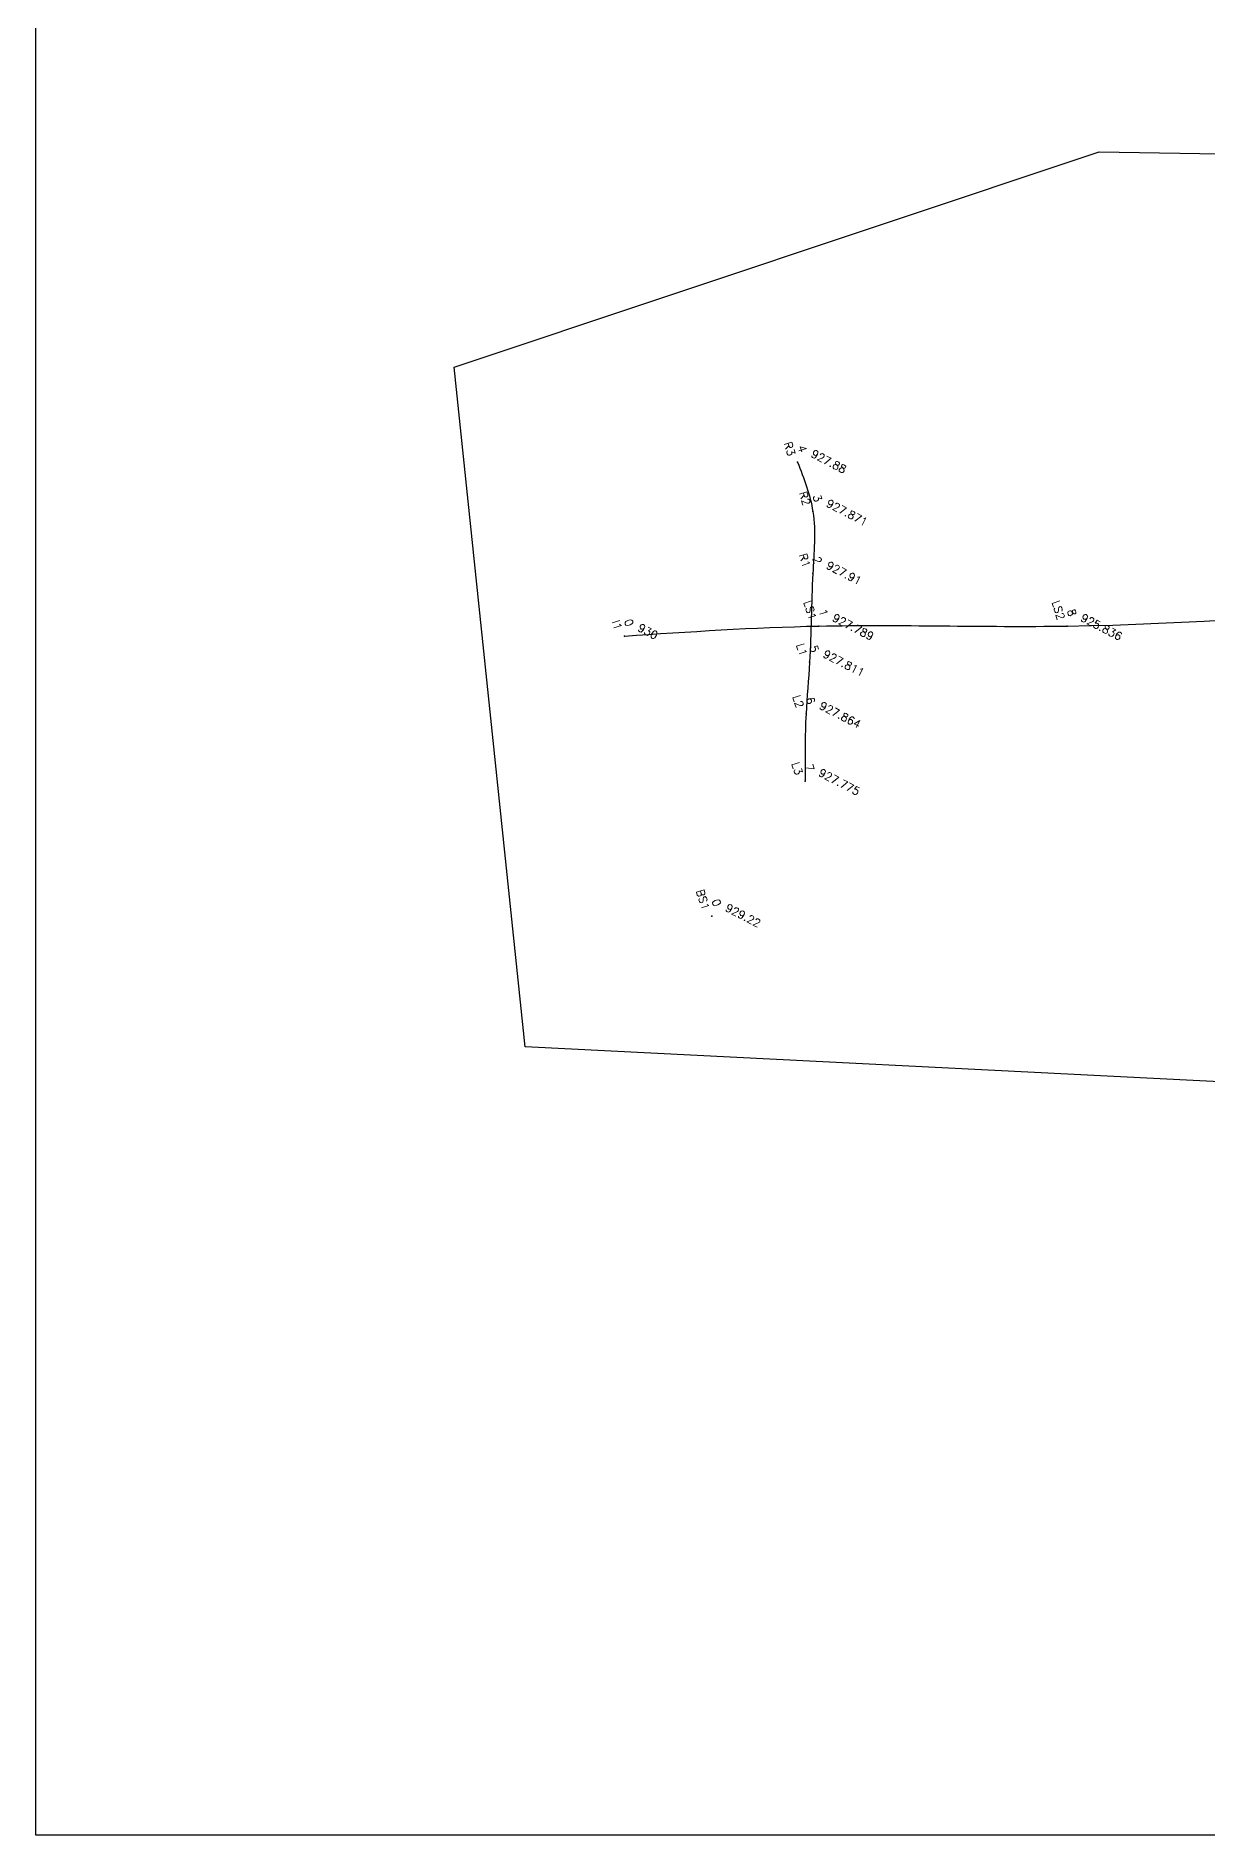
# Model space of a CAD drawing. Header units: millimetres. Extents: x 824502 to 1498685, y 1474633 to 1481826.
# Drawn here: x 1494657 to 1495129, y 1477989 to 1478714 of the extents above; entities that cross this region are included whole.
import ezdxf
from ezdxf.enums import TextEntityAlignment as Align

# ---------------------------------------------------------------- set-up
doc = ezdxf.new("R2010")
doc.units = ezdxf.units.MM
for name, color, linetype in [('Boundary', 6, 'Continuous'), ('Points', 7, 'Continuous'), ('Points-ELV', 6, 'Continuous'), ('Points-NUM', 4, 'Continuous'), ('Points-TXT', 3, 'Continuous')]:
    doc.layers.add(name, color=color, linetype=linetype)
doc.styles.add('ROMANS', font='romans.shx')

# ---------------------------------------------------------------- blocks, each defined once
blk = doc.blocks.new('POINTS')
at = {"layer": 'Points'}
blk.add_line((0, 0), (0, 0), dxfattribs=at)
blk.add_point((0, 0), dxfattribs=at)
at = {"layer": 'Points-ELV', "style": 'ROMANS'}
blk.add_attdef('ELEV', text='', height=1, rotation=45, dxfattribs=at).set_placement((0, 0), align=Align.BOTTOM_LEFT)
at = {"layer": 'Points-NUM', "style": 'ROMANS'}
blk.add_attdef('PTNUM', text='', height=1, dxfattribs=at).set_placement((0, 0), align=Align.BOTTOM_RIGHT)
at = {"layer": 'Points-TXT', "style": 'ROMANS'}
blk.add_attdef('DESC', text='', height=1, dxfattribs=at).set_placement((0, 0), align=Align.BOTTOM_RIGHT)

msp = doc.modelspace()

# ---------------------------------------------------------------- linework, layer by layer
at = {"color": 0}
msp.add_lwpolyline([(1494656.996, 1478975.107), (1496823.552, 1478975.107), (1496823.552, 1477988.737), (1494656.996, 1477988.737)], close=True, dxfattribs=at)
for points in [[(1494894.272, 1478472.394, 12010.774), (1494972.724, 1478476.438, 11982.219), (1495072.859, 1478476.426, 11956.996), (1495368.148, 1478491.918, 11913.086), (1495507.247, 1478493.858, 11875.155), (1495683.505, 1478518.948, 11820.59), (1495806.752, 1478478.688, 11807.96), (1496023.66, 1478486.447, 11798.725), (1496129.908, 1478446.309, 11802.91), (1496228.815, 1478520.003, 11813.9), (1496425.884, 1478542.724, 11915.966), (1496587.973, 1478573.166, 11985.357)], [(1494964.137, 1478542.575, 11983.394), (1494970.273, 1478522.586, 11983.278), (1494970.249, 1478497.573, 11983.782), (1494968.963, 1478461.825, 11982.503), (1494967.517, 1478440.967, 11983.188), (1494967.136, 1478413.917, 11982.038)]]:
    msp.add_spline(points, degree=3)
at = {"layer": 'Boundary'}
msp.add_polyline3d([(1496619.238, 1478702.343, 0), (1496678.62, 1478452.456, 0), (1496338.921, 1478405.251, 0), (1496198.483, 1478297.292, 0), (1495979.235, 1478289.151, 0), (1495731.873, 1478282.827, 0), (1495357.075, 1478305.02, 0), (1495142.369, 1478292.194, 0), (1494854.276, 1478306.666, 0), (1494825.664, 1478580.806, 0), (1495085.779, 1478667.703, 0), (1495784.592, 1478656.118, 0), (1496122.803, 1478648.232, 0), (1496619.282, 1478702.327, 0)], dxfattribs=at)

# ---------------------------------------------------------------- block references
at = {"layer": 'Points', "linetype": 'Continuous'}
ref = msp.add_blockref('POINTS', (1494964.137, 1478542.575, 11983.394), dxfattribs=dict(at, xscale=12.91481050348951, yscale=12.91481050348951, zscale=12.91481050348951, rotation=287.5583941117993))
ref.add_attrib('PTNUM', '4', dxfattribs={"layer": 'Points-NUM', "height": 3.229, "rotation": 287.558394, "style": 'ROMANS'}).set_placement((1494963.933, 1478545.897, 11983.394), align=Align.BOTTOM_RIGHT)
ref.add_attrib('DESC', 'R3', dxfattribs={"layer": 'Points-TXT', "height": 3.2287, "rotation": 287.558394, "style": 'ROMANS'}).set_placement((1494959.315, 1478544.436, 11983.394), align=Align.BOTTOM_RIGHT)
ref.add_attrib('ELEV', '927.88', dxfattribs={"layer": 'Points-ELV', "height": 3.2287, "rotation": 332.558394, "style": 'ROMANS'}).set_placement((1494968.755, 1478544.036, 11983.394), align=Align.BOTTOM_LEFT)
ref = msp.add_blockref('POINTS', (1494964.137, 1478542.575, 11983.394), dxfattribs=dict(at, xscale=12.91481050348951, yscale=12.91481050348951, zscale=12.91481050348951, rotation=287.5583941117993))
ref.add_attrib('PTNUM', '4', dxfattribs={"layer": 'Points-NUM', "height": 3.229, "rotation": 287.558394, "style": 'ROMANS'}).set_placement((1494963.933, 1478545.897, 11983.394), align=Align.BOTTOM_RIGHT)
ref.add_attrib('DESC', 'R3', dxfattribs={"layer": 'Points-TXT', "height": 3.2287, "rotation": 287.558394, "style": 'ROMANS'}).set_placement((1494959.315, 1478544.436, 11983.394), align=Align.BOTTOM_RIGHT)
ref.add_attrib('ELEV', '927.88', dxfattribs={"layer": 'Points-ELV', "height": 3.2287, "rotation": 332.558394, "style": 'ROMANS'}).set_placement((1494968.755, 1478544.036, 11983.394), align=Align.BOTTOM_LEFT)
ref = msp.add_blockref('POINTS', (1494970.273, 1478522.586, 11983.278), dxfattribs=dict(at, xscale=12.91481050348951, yscale=12.91481050348951, zscale=12.91481050348951, rotation=287.5583941117993))
ref.add_attrib('PTNUM', '3', dxfattribs={"layer": 'Points-NUM', "height": 3.229, "rotation": 287.558394, "style": 'ROMANS'}).set_placement((1494970.068, 1478525.908, 11983.278), align=Align.BOTTOM_RIGHT)
ref.add_attrib('DESC', 'R2', dxfattribs={"layer": 'Points-TXT', "height": 3.2287, "rotation": 287.558394, "style": 'ROMANS'}).set_placement((1494965.451, 1478524.447, 11983.278), align=Align.BOTTOM_RIGHT)
ref.add_attrib('ELEV', '927.871', dxfattribs={"layer": 'Points-ELV', "height": 3.2287, "rotation": 332.558394, "style": 'ROMANS'}).set_placement((1494974.89, 1478524.047, 11983.278), align=Align.BOTTOM_LEFT)
ref = msp.add_blockref('POINTS', (1494970.273, 1478522.586, 11983.278), dxfattribs=dict(at, xscale=12.91481050348951, yscale=12.91481050348951, zscale=12.91481050348951, rotation=287.5583941117993))
ref.add_attrib('PTNUM', '3', dxfattribs={"layer": 'Points-NUM', "height": 3.229, "rotation": 287.558394, "style": 'ROMANS'}).set_placement((1494970.068, 1478525.908, 11983.278), align=Align.BOTTOM_RIGHT)
ref.add_attrib('DESC', 'R2', dxfattribs={"layer": 'Points-TXT', "height": 3.2287, "rotation": 287.558394, "style": 'ROMANS'}).set_placement((1494965.451, 1478524.447, 11983.278), align=Align.BOTTOM_RIGHT)
ref.add_attrib('ELEV', '927.871', dxfattribs={"layer": 'Points-ELV', "height": 3.2287, "rotation": 332.558394, "style": 'ROMANS'}).set_placement((1494974.89, 1478524.047, 11983.278), align=Align.BOTTOM_LEFT)
ref = msp.add_blockref('POINTS', (1494970.249, 1478497.573, 11983.782), dxfattribs=dict(at, xscale=12.91481050348951, yscale=12.91481050348951, zscale=12.91481050348951, rotation=287.5583941117993))
ref.add_attrib('PTNUM', '2', dxfattribs={"layer": 'Points-NUM', "height": 3.229, "rotation": 287.558394, "style": 'ROMANS'}).set_placement((1494970.045, 1478500.895, 11983.782), align=Align.BOTTOM_RIGHT)
ref.add_attrib('DESC', 'R1', dxfattribs={"layer": 'Points-TXT', "height": 3.2287, "rotation": 287.558394, "style": 'ROMANS'}).set_placement((1494965.428, 1478499.434, 11983.782), align=Align.BOTTOM_RIGHT)
ref.add_attrib('ELEV', '927.91', dxfattribs={"layer": 'Points-ELV', "height": 3.2287, "rotation": 332.558394, "style": 'ROMANS'}).set_placement((1494974.867, 1478499.034, 11983.782), align=Align.BOTTOM_LEFT)
ref = msp.add_blockref('POINTS', (1494970.249, 1478497.573, 11983.782), dxfattribs=dict(at, xscale=12.91481050348951, yscale=12.91481050348951, zscale=12.91481050348951, rotation=287.5583941117993))
ref.add_attrib('PTNUM', '2', dxfattribs={"layer": 'Points-NUM', "height": 3.229, "rotation": 287.558394, "style": 'ROMANS'}).set_placement((1494970.045, 1478500.895, 11983.782), align=Align.BOTTOM_RIGHT)
ref.add_attrib('DESC', 'R1', dxfattribs={"layer": 'Points-TXT', "height": 3.2287, "rotation": 287.558394, "style": 'ROMANS'}).set_placement((1494965.428, 1478499.434, 11983.782), align=Align.BOTTOM_RIGHT)
ref.add_attrib('ELEV', '927.91', dxfattribs={"layer": 'Points-ELV', "height": 3.2287, "rotation": 332.558394, "style": 'ROMANS'}).set_placement((1494974.867, 1478499.034, 11983.782), align=Align.BOTTOM_LEFT)
ref = msp.add_blockref('POINTS', (1494972.724, 1478476.438, 11982.219), dxfattribs=dict(at, xscale=12.91481050348951, yscale=12.91481050348951, zscale=12.91481050348951, rotation=287.5583941117993))
ref.add_attrib('PTNUM', '1', dxfattribs={"layer": 'Points-NUM', "height": 3.229, "rotation": 287.558394, "style": 'ROMANS'}).set_placement((1494972.519, 1478479.76, 11982.219), align=Align.BOTTOM_RIGHT)
ref.add_attrib('DESC', 'LS1', dxfattribs={"layer": 'Points-TXT', "height": 3.2287, "rotation": 287.558394, "style": 'ROMANS'}).set_placement((1494967.902, 1478478.299, 11982.219), align=Align.BOTTOM_RIGHT)
ref.add_attrib('ELEV', '927.789', dxfattribs={"layer": 'Points-ELV', "height": 3.2287, "rotation": 332.558394, "style": 'ROMANS'}).set_placement((1494977.341, 1478477.9, 11982.219), align=Align.BOTTOM_LEFT)
ref = msp.add_blockref('POINTS', (1494972.724, 1478476.438, 11982.219), dxfattribs=dict(at, xscale=12.91481050348951, yscale=12.91481050348951, zscale=12.91481050348951, rotation=287.5583941117993))
ref.add_attrib('PTNUM', '1', dxfattribs={"layer": 'Points-NUM', "height": 3.229, "rotation": 287.558394, "style": 'ROMANS'}).set_placement((1494972.519, 1478479.76, 11982.219), align=Align.BOTTOM_RIGHT)
ref.add_attrib('DESC', 'LS1', dxfattribs={"layer": 'Points-TXT', "height": 3.2287, "rotation": 287.558394, "style": 'ROMANS'}).set_placement((1494967.902, 1478478.299, 11982.219), align=Align.BOTTOM_RIGHT)
ref.add_attrib('ELEV', '927.789', dxfattribs={"layer": 'Points-ELV', "height": 3.2287, "rotation": 332.558394, "style": 'ROMANS'}).set_placement((1494977.341, 1478477.9, 11982.219), align=Align.BOTTOM_LEFT)
ref = msp.add_blockref('POINTS', (1495072.859, 1478476.426, 11956.996), dxfattribs=dict(at, xscale=12.91481050348951, yscale=12.91481050348951, zscale=12.91481050348951, rotation=287.5583941117993))
ref.add_attrib('PTNUM', '8', dxfattribs={"layer": 'Points-NUM', "height": 3.229, "rotation": 287.558394, "style": 'ROMANS'}).set_placement((1495072.655, 1478479.748, 11956.996), align=Align.BOTTOM_RIGHT)
ref.add_attrib('DESC', 'LS2', dxfattribs={"layer": 'Points-TXT', "height": 3.2287, "rotation": 287.558394, "style": 'ROMANS'}).set_placement((1495068.037, 1478478.287, 11956.996), align=Align.BOTTOM_RIGHT)
ref.add_attrib('ELEV', '925.836', dxfattribs={"layer": 'Points-ELV', "height": 3.2287, "rotation": 332.558394, "style": 'ROMANS'}).set_placement((1495077.477, 1478477.887, 11956.996), align=Align.BOTTOM_LEFT)
ref = msp.add_blockref('POINTS', (1495072.859, 1478476.426, 11956.996), dxfattribs=dict(at, xscale=12.91481050348951, yscale=12.91481050348951, zscale=12.91481050348951, rotation=287.5583941117993))
ref.add_attrib('PTNUM', '8', dxfattribs={"layer": 'Points-NUM', "height": 3.229, "rotation": 287.558394, "style": 'ROMANS'}).set_placement((1495072.655, 1478479.748, 11956.996), align=Align.BOTTOM_RIGHT)
ref.add_attrib('DESC', 'LS2', dxfattribs={"layer": 'Points-TXT', "height": 3.2287, "rotation": 287.558394, "style": 'ROMANS'}).set_placement((1495068.037, 1478478.287, 11956.996), align=Align.BOTTOM_RIGHT)
ref.add_attrib('ELEV', '925.836', dxfattribs={"layer": 'Points-ELV', "height": 3.2287, "rotation": 332.558394, "style": 'ROMANS'}).set_placement((1495077.477, 1478477.887, 11956.996), align=Align.BOTTOM_LEFT)
ref = msp.add_blockref('POINTS', (1494894.272, 1478472.394, 12010.774), dxfattribs=dict(at, xscale=12.91481050348951, yscale=12.91481050348951, zscale=12.91481050348951, rotation=287.5583941117993))
ref.add_attrib('PTNUM', '0', dxfattribs={"layer": 'Points-NUM', "height": 3.229, "rotation": 287.558394, "style": 'ROMANS'}).set_placement((1494894.068, 1478475.716, 12010.774), align=Align.BOTTOM_RIGHT)
ref.add_attrib('DESC', 'I1', dxfattribs={"layer": 'Points-TXT', "height": 3.2287, "rotation": 287.558394, "style": 'ROMANS'}).set_placement((1494889.45, 1478474.255, 12010.774), align=Align.BOTTOM_RIGHT)
ref.add_attrib('ELEV', '930', dxfattribs={"layer": 'Points-ELV', "height": 3.2287, "rotation": 332.558394, "style": 'ROMANS'}).set_placement((1494898.89, 1478473.855, 12010.774), align=Align.BOTTOM_LEFT)
ref = msp.add_blockref('POINTS', (1494894.272, 1478472.394, 12010.774), dxfattribs=dict(at, xscale=12.91481050348951, yscale=12.91481050348951, zscale=12.91481050348951, rotation=287.5583941117993))
ref.add_attrib('PTNUM', '0', dxfattribs={"layer": 'Points-NUM', "height": 3.229, "rotation": 287.558394, "style": 'ROMANS'}).set_placement((1494894.068, 1478475.716, 12010.774), align=Align.BOTTOM_RIGHT)
ref.add_attrib('DESC', 'I1', dxfattribs={"layer": 'Points-TXT', "height": 3.2287, "rotation": 287.558394, "style": 'ROMANS'}).set_placement((1494889.45, 1478474.255, 12010.774), align=Align.BOTTOM_RIGHT)
ref.add_attrib('ELEV', '930', dxfattribs={"layer": 'Points-ELV', "height": 3.2287, "rotation": 332.558394, "style": 'ROMANS'}).set_placement((1494898.89, 1478473.855, 12010.774), align=Align.BOTTOM_LEFT)
ref = msp.add_blockref('POINTS', (1494968.963, 1478461.825, 11982.503), dxfattribs=dict(at, xscale=12.91481050348951, yscale=12.91481050348951, zscale=12.91481050348951, rotation=287.5583941117993))
ref.add_attrib('PTNUM', '5', dxfattribs={"layer": 'Points-NUM', "height": 3.229, "rotation": 287.558394, "style": 'ROMANS'}).set_placement((1494968.759, 1478465.146, 11982.503), align=Align.BOTTOM_RIGHT)
ref.add_attrib('DESC', 'L1', dxfattribs={"layer": 'Points-TXT', "height": 3.2287, "rotation": 287.558394, "style": 'ROMANS'}).set_placement((1494964.141, 1478463.685, 11982.503), align=Align.BOTTOM_RIGHT)
ref.add_attrib('ELEV', '927.811', dxfattribs={"layer": 'Points-ELV', "height": 3.2287, "rotation": 332.558394, "style": 'ROMANS'}).set_placement((1494973.581, 1478463.286, 11982.503), align=Align.BOTTOM_LEFT)
ref = msp.add_blockref('POINTS', (1494968.963, 1478461.825, 11982.503), dxfattribs=dict(at, xscale=12.91481050348951, yscale=12.91481050348951, zscale=12.91481050348951, rotation=287.5583941117993))
ref.add_attrib('PTNUM', '5', dxfattribs={"layer": 'Points-NUM', "height": 3.229, "rotation": 287.558394, "style": 'ROMANS'}).set_placement((1494968.759, 1478465.146, 11982.503), align=Align.BOTTOM_RIGHT)
ref.add_attrib('DESC', 'L1', dxfattribs={"layer": 'Points-TXT', "height": 3.2287, "rotation": 287.558394, "style": 'ROMANS'}).set_placement((1494964.141, 1478463.685, 11982.503), align=Align.BOTTOM_RIGHT)
ref.add_attrib('ELEV', '927.811', dxfattribs={"layer": 'Points-ELV', "height": 3.2287, "rotation": 332.558394, "style": 'ROMANS'}).set_placement((1494973.581, 1478463.286, 11982.503), align=Align.BOTTOM_LEFT)
ref = msp.add_blockref('POINTS', (1494967.517, 1478440.967, 11983.188), dxfattribs=dict(at, xscale=12.91481050348951, yscale=12.91481050348951, zscale=12.91481050348951, rotation=287.5583941117993))
ref.add_attrib('PTNUM', '6', dxfattribs={"layer": 'Points-NUM', "height": 3.229, "rotation": 287.558394, "style": 'ROMANS'}).set_placement((1494967.312, 1478444.288, 11983.188), align=Align.BOTTOM_RIGHT)
ref.add_attrib('DESC', 'L2', dxfattribs={"layer": 'Points-TXT', "height": 3.2287, "rotation": 287.558394, "style": 'ROMANS'}).set_placement((1494962.695, 1478442.827, 11983.188), align=Align.BOTTOM_RIGHT)
ref.add_attrib('ELEV', '927.864', dxfattribs={"layer": 'Points-ELV', "height": 3.2287, "rotation": 332.558394, "style": 'ROMANS'}).set_placement((1494972.134, 1478442.428, 11983.188), align=Align.BOTTOM_LEFT)
ref = msp.add_blockref('POINTS', (1494967.517, 1478440.967, 11983.188), dxfattribs=dict(at, xscale=12.91481050348951, yscale=12.91481050348951, zscale=12.91481050348951, rotation=287.5583941117993))
ref.add_attrib('PTNUM', '6', dxfattribs={"layer": 'Points-NUM', "height": 3.229, "rotation": 287.558394, "style": 'ROMANS'}).set_placement((1494967.312, 1478444.288, 11983.188), align=Align.BOTTOM_RIGHT)
ref.add_attrib('DESC', 'L2', dxfattribs={"layer": 'Points-TXT', "height": 3.2287, "rotation": 287.558394, "style": 'ROMANS'}).set_placement((1494962.695, 1478442.827, 11983.188), align=Align.BOTTOM_RIGHT)
ref.add_attrib('ELEV', '927.864', dxfattribs={"layer": 'Points-ELV', "height": 3.2287, "rotation": 332.558394, "style": 'ROMANS'}).set_placement((1494972.134, 1478442.428, 11983.188), align=Align.BOTTOM_LEFT)
ref = msp.add_blockref('POINTS', (1494967.136, 1478413.917, 11982.038), dxfattribs=dict(at, xscale=12.91481050348951, yscale=12.91481050348951, zscale=12.91481050348951, rotation=287.5583941117993))
ref.add_attrib('PTNUM', '7', dxfattribs={"layer": 'Points-NUM', "height": 3.229, "rotation": 287.558394, "style": 'ROMANS'}).set_placement((1494966.931, 1478417.239, 11982.038), align=Align.BOTTOM_RIGHT)
ref.add_attrib('DESC', 'L3', dxfattribs={"layer": 'Points-TXT', "height": 3.2287, "rotation": 287.558394, "style": 'ROMANS'}).set_placement((1494962.314, 1478415.778, 11982.038), align=Align.BOTTOM_RIGHT)
ref.add_attrib('ELEV', '927.775', dxfattribs={"layer": 'Points-ELV', "height": 3.2287, "rotation": 332.558394, "style": 'ROMANS'}).set_placement((1494971.753, 1478415.378, 11982.038), align=Align.BOTTOM_LEFT)
ref = msp.add_blockref('POINTS', (1494967.136, 1478413.917, 11982.038), dxfattribs=dict(at, xscale=12.91481050348951, yscale=12.91481050348951, zscale=12.91481050348951, rotation=287.5583941117993))
ref.add_attrib('PTNUM', '7', dxfattribs={"layer": 'Points-NUM', "height": 3.229, "rotation": 287.558394, "style": 'ROMANS'}).set_placement((1494966.931, 1478417.239, 11982.038), align=Align.BOTTOM_RIGHT)
ref.add_attrib('DESC', 'L3', dxfattribs={"layer": 'Points-TXT', "height": 3.2287, "rotation": 287.558394, "style": 'ROMANS'}).set_placement((1494962.314, 1478415.778, 11982.038), align=Align.BOTTOM_RIGHT)
ref.add_attrib('ELEV', '927.775', dxfattribs={"layer": 'Points-ELV', "height": 3.2287, "rotation": 332.558394, "style": 'ROMANS'}).set_placement((1494971.753, 1478415.378, 11982.038), align=Align.BOTTOM_LEFT)
ref = msp.add_blockref('POINTS', (1494929.586, 1478359.42, 12000.7), dxfattribs=dict(at, xscale=12.91481050348951, yscale=12.91481050348951, zscale=12.91481050348951, rotation=287.5583941117993))
ref.add_attrib('PTNUM', '0', dxfattribs={"layer": 'Points-NUM', "height": 3.229, "rotation": 287.558394, "style": 'ROMANS'}).set_placement((1494929.382, 1478362.742, 12000.7), align=Align.BOTTOM_RIGHT)
ref.add_attrib('DESC', 'BS1', dxfattribs={"layer": 'Points-TXT', "height": 3.2287, "rotation": 287.558394, "style": 'ROMANS'}).set_placement((1494924.764, 1478361.281, 12000.7), align=Align.BOTTOM_RIGHT)
ref.add_attrib('ELEV', '929.22', dxfattribs={"layer": 'Points-ELV', "height": 3.2287, "rotation": 332.558394, "style": 'ROMANS'}).set_placement((1494934.204, 1478360.881, 12000.7), align=Align.BOTTOM_LEFT)
ref = msp.add_blockref('POINTS', (1494929.586, 1478359.42, 12000.7), dxfattribs=dict(at, xscale=12.91481050348951, yscale=12.91481050348951, zscale=12.91481050348951, rotation=287.5583941117993))
ref.add_attrib('PTNUM', '0', dxfattribs={"layer": 'Points-NUM', "height": 3.229, "rotation": 287.558394, "style": 'ROMANS'}).set_placement((1494929.382, 1478362.742, 12000.7), align=Align.BOTTOM_RIGHT)
ref.add_attrib('DESC', 'BS1', dxfattribs={"layer": 'Points-TXT', "height": 3.2287, "rotation": 287.558394, "style": 'ROMANS'}).set_placement((1494924.764, 1478361.281, 12000.7), align=Align.BOTTOM_RIGHT)
ref.add_attrib('ELEV', '929.22', dxfattribs={"layer": 'Points-ELV', "height": 3.2287, "rotation": 332.558394, "style": 'ROMANS'}).set_placement((1494934.204, 1478360.881, 12000.7), align=Align.BOTTOM_LEFT)

doc.saveas('drawing.dxf')
